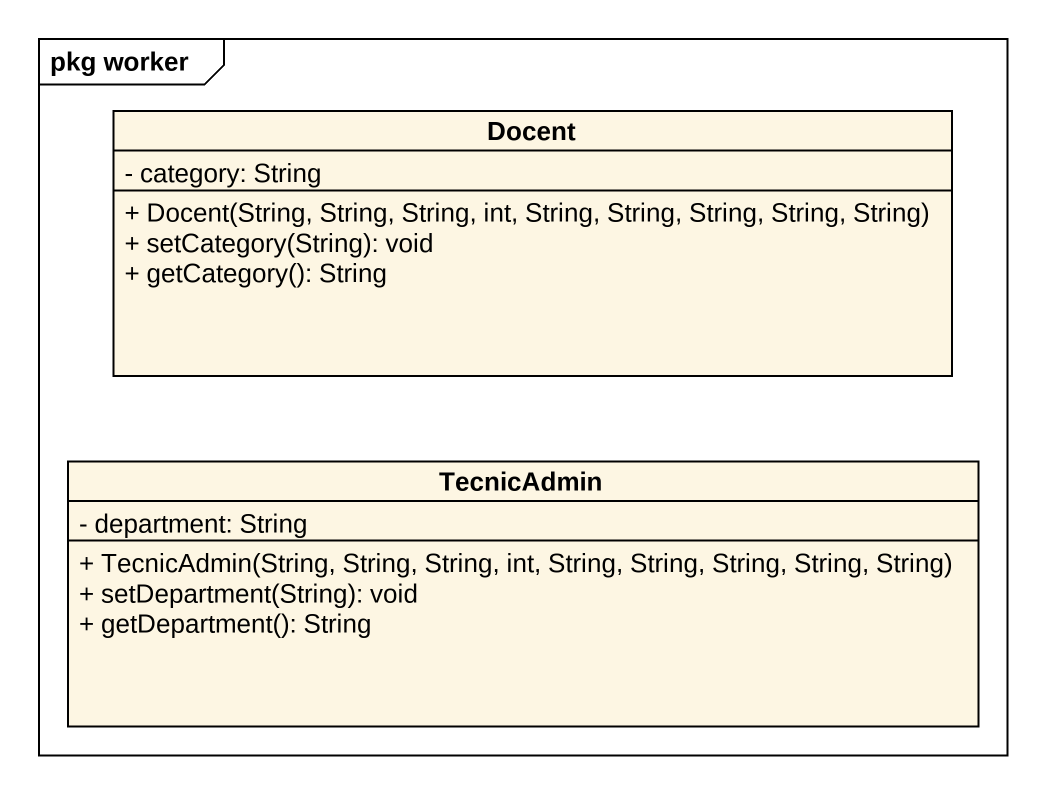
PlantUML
@startuml
mainframe pkg worker
hide circle
hide empty members
skinparam classAttributeIconSize 0
class Docent {
  - category: String
  + Docent(String, String, String, int, String, String, String, String, String)
  + setCategory(String): void
  + getCategory(): String
}
class TecnicAdmin {
  - department: String
  + TecnicAdmin(String, String, String, int, String, String, String, String, String)
  + setDepartment(String): void
  + getDepartment(): String
}
@enduml
